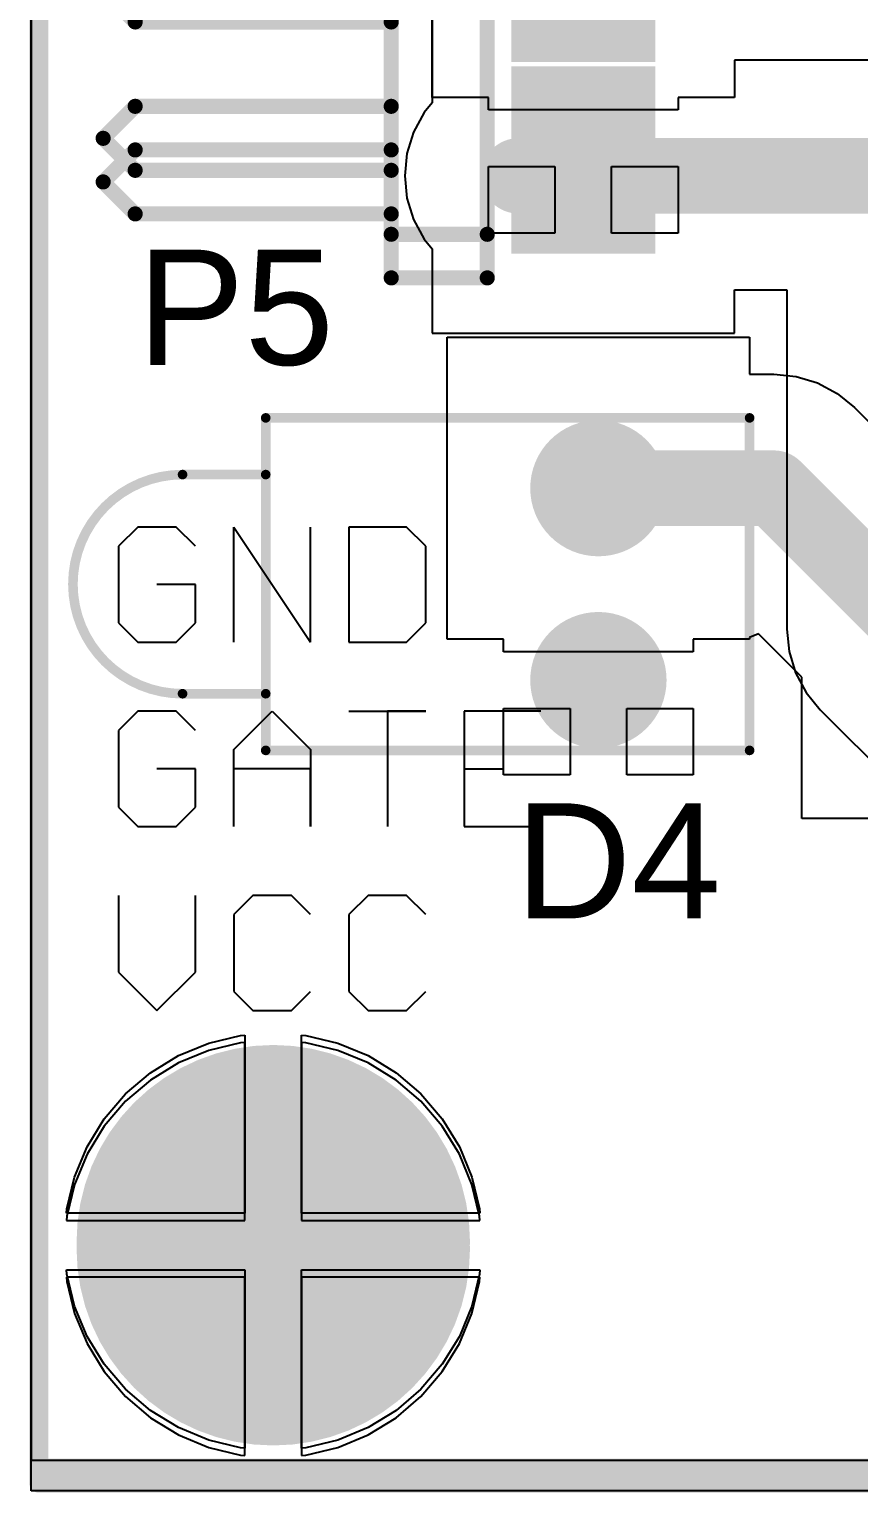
# Model space of a CAD drawing. Header units: millimetres. Extents: x 2158 to 2274, y 1137 to 1278.
# Drawn here: x 2158.13 to 2169.1, y 1136.71 to 1156.08 of the extents above; entities that cross this region are included whole.
import ezdxf

# ---------------------------------------------------------------- set-up
doc = ezdxf.new("R2010")
doc.units = ezdxf.units.MM
for name, color, linetype in [('1', 7, 'Continuous'), ('BottomLayer', 5, 'Continuous'), ('BottomSolder', 6, 'Continuous'), ('Mechanical13', 56, 'Continuous'), ('MultiLayer', 9, 'Continuous'), ('PadHoleLayer', 156, 'Continuous'), ('TopLayer', 1, 'Continuous'), ('TopOverlay', 40, 'Continuous'), ('TopSolder', 216, 'Continuous')]:
    doc.layers.add(name, color=color, linetype=linetype)
doc.styles.get("Standard").update_dxf_attribs({"font": 'arial.ttf'})

# ---------------------------------------------------------------- blocks, each defined once
blk = doc.blocks.new('HDR1X3H_16')
at = {"layer": 'BottomLayer'}
for points in [[(-0.85001862, -0.84999068), (0.8499779799999999, -0.84999068), (-0.85001862, 0.85000592), (0.8499779799999999, 0.85000592)], [(1.68998138, -0.84999068), (3.38997798, -0.84999068), (1.68998138, 0.85000592), (3.38997798, 0.85000592)], [(4.22998138, -0.84999068), (5.929977979999999, -0.84999068), (4.22998138, 0.85000592), (5.929977979999999, 0.85000592)]]:
    blk.add_solid(points, dxfattribs=at)
at = {"layer": 'BottomSolder'}
for points in [[(-0.95161862, -0.9515906799999999), (0.9515779799999999, -0.9515906799999999), (-0.95161862, 0.95160592), (0.9515779799999999, 0.95160592)], [(1.58838138, -0.9515906799999999), (3.49157798, -0.9515906799999999), (1.58838138, 0.95160592), (3.49157798, 0.95160592)], [(4.12838138, -0.9515906799999999), (6.03157798, -0.9515906799999999), (4.12838138, 0.95160592), (6.03157798, 0.95160592)]]:
    blk.add_solid(points, dxfattribs=at)
at = {"layer": 'MultiLayer'}
for points in [[(-0.85001862, -0.84999068), (0.8499779799999999, -0.84999068), (-0.85001862, 0.85000592), (0.8499779799999999, 0.85000592)], [(1.68998138, -0.84999068), (3.38997798, -0.84999068), (1.68998138, 0.85000592), (3.38997798, 0.85000592)], [(4.22998138, -0.84999068), (5.929977979999999, -0.84999068), (4.22998138, 0.85000592), (5.929977979999999, 0.85000592)]]:
    blk.add_solid(points, dxfattribs=at)
at = {"layer": 'PadHoleLayer', "const_width": 0.5999987999999999}
for points in [[(-0.30001972, 7.62e-06, 1), (0.29997908, 7.62e-06, 1)], [(2.23998028, 7.62e-06, 1), (2.83997908, 7.62e-06, 1)], [(4.779980279999999, 7.62e-06, 1), (5.37997908, 7.62e-06, 1)]]:
    blk.add_lwpolyline(points, format="xyb", close=True, dxfattribs=at)
at = {"layer": 'TopLayer'}
for points in [[(-0.85001862, -0.84999068), (0.8499779799999999, -0.84999068), (-0.85001862, 0.85000592), (0.8499779799999999, 0.85000592)], [(1.68998138, -0.84999068), (3.38997798, -0.84999068), (1.68998138, 0.85000592), (3.38997798, 0.85000592)], [(4.22998138, -0.84999068), (5.929977979999999, -0.84999068), (4.22998138, 0.85000592), (5.929977979999999, 0.85000592)]]:
    blk.add_solid(points, dxfattribs=at)
at = {"layer": 'TopOverlay', "const_width": 0.1999996}
for points in [[(-1.27002032, -2.53999238), (-1.27002032, -1.26999238)], [(6.34997968, -1.26999238), (-1.27002032, -1.26999238)], [(6.34997968, -2.53999238), (6.34997968, -1.26999238)], [(6.34997968, -2.53999238), (-1.27002032, -2.53999238)], [(-0.42333672, -5.926625179999999), (-0.42333672, -2.53999238)], [(0.42329608, -5.926625179999999), (0.42329608, -2.53999238)], [(2.11666328, -5.926625179999999), (2.11666328, -2.53999238)], [(2.96329608, -5.926625179999999), (2.96329608, -2.53999238)], [(4.65661248, -5.926625179999999), (4.65661248, -2.53999238)], [(5.503296079999999, -5.926625179999999), (5.503296079999999, -2.53999238)], [(-2.032e-05, -6.34999238), (-0.42333672, -5.926625179999999)], [(-2.032e-05, -6.34999238), (0.42329608, -5.926625179999999)], [(2.53997968, -6.34999238), (2.11666328, -5.926625179999999)], [(2.53997968, -6.34999238), (2.96329608, -5.926625179999999)], [(5.07997968, -6.34999238), (4.65661248, -5.926625179999999)], [(5.07997968, -6.34999238), (5.503296079999999, -5.926625179999999)]]:
    blk.add_lwpolyline(points, dxfattribs=at)
at = {"layer": 'TopOverlay', "const_width": 0.0999998}
for points in [[(-1.32002022, -1.26999238, 1), (-1.22002042, -1.26999238, 1)], [(-1.32002022, -1.26999238, 1), (-1.22002042, -1.26999238, 1)], [(6.299979779999999, -1.26999238, 1), (6.399979579999999, -1.26999238, 1)], [(6.299979779999999, -1.26999238, 1), (6.399979579999999, -1.26999238, 1)], [(-1.32002022, -2.53999238, 1), (-1.22002042, -2.53999238, 1)], [(-1.32002022, -2.53999238, 1), (-1.22002042, -2.53999238, 1)], [(-0.47333662, -2.53999238, 1), (-0.37333682, -2.53999238, 1)], [(0.37329618, -2.53999238, 1), (0.4732959799999999, -2.53999238, 1)], [(2.06666338, -2.53999238, 1), (2.16666318, -2.53999238, 1)], [(2.91329618, -2.53999238, 1), (3.01329598, -2.53999238, 1)], [(4.60661258, -2.53999238, 1), (4.70661238, -2.53999238, 1)], [(5.45329618, -2.53999238, 1), (5.55329598, -2.53999238, 1)], [(6.299979779999999, -2.53999238, 1), (6.399979579999999, -2.53999238, 1)], [(6.299979779999999, -2.53999238, 1), (6.399979579999999, -2.53999238, 1)], [(-0.47333662, -5.926625179999999, 1), (-0.37333682, -5.926625179999999, 1)], [(-0.47333662, -5.926625179999999, 1), (-0.37333682, -5.926625179999999, 1)], [(0.37329618, -5.926625179999999, 1), (0.4732959799999999, -5.926625179999999, 1)], [(0.37329618, -5.926625179999999, 1), (0.4732959799999999, -5.926625179999999, 1)], [(2.06666338, -5.926625179999999, 1), (2.16666318, -5.926625179999999, 1)], [(2.06666338, -5.926625179999999, 1), (2.16666318, -5.926625179999999, 1)], [(2.91329618, -5.926625179999999, 1), (3.01329598, -5.926625179999999, 1)], [(2.91329618, -5.926625179999999, 1), (3.01329598, -5.926625179999999, 1)], [(4.60661258, -5.926625179999999, 1), (4.70661238, -5.926625179999999, 1)], [(4.60661258, -5.926625179999999, 1), (4.70661238, -5.926625179999999, 1)], [(5.45329618, -5.926625179999999, 1), (5.55329598, -5.926625179999999, 1)], [(5.45329618, -5.926625179999999, 1), (5.55329598, -5.926625179999999, 1)], [(-0.05002022, -6.34999238, 1), (0.04997958, -6.34999238, 1)], [(-0.05002022, -6.34999238, 1), (0.04997958, -6.34999238, 1)], [(2.48997978, -6.34999238, 1), (2.58997958, -6.34999238, 1)], [(2.48997978, -6.34999238, 1), (2.58997958, -6.34999238, 1)], [(5.02997978, -6.34999238, 1), (5.12997958, -6.34999238, 1)], [(5.02997978, -6.34999238, 1), (5.12997958, -6.34999238, 1)]]:
    blk.add_lwpolyline(points, format="xyb", close=True, dxfattribs=at)
at = {"layer": 'TopSolder'}
for points in [[(-0.95161862, -0.9515906799999999), (0.9515779799999999, -0.9515906799999999), (-0.95161862, 0.95160592), (0.9515779799999999, 0.95160592)], [(1.58838138, -0.9515906799999999), (3.49157798, -0.9515906799999999), (1.58838138, 0.95160592), (3.49157798, 0.95160592)], [(4.12838138, -0.9515906799999999), (6.03157798, -0.9515906799999999), (4.12838138, 0.95160592), (6.03157798, 0.95160592)]]:
    blk.add_solid(points, dxfattribs=at)
blk = doc.blocks.new('LED_1_17')
at = {"layer": 'BottomLayer', "const_width": 0.7999984}
for points in [[(-0.40000682, 1.27001778, 1), (0.39999158, 1.27001778, 1)], [(-0.40000682, -1.26998222, 1), (0.39999158, -1.26998222, 1)]]:
    blk.add_lwpolyline(points, format="xyb", close=True, dxfattribs=at)
at = {"layer": 'BottomSolder', "const_width": 0.9015983999999999}
for points in [[(-0.45080682, 1.27001778, 1), (0.45079158, 1.27001778, 1)], [(-0.45080682, -1.26998222, 1), (0.45079158, -1.26998222, 1)]]:
    blk.add_lwpolyline(points, format="xyb", close=True, dxfattribs=at)
at = {"layer": 'MultiLayer', "const_width": 0.7999984}
for points in [[(-0.40000682, 1.27001778, 1), (0.39999158, 1.27001778, 1)], [(-0.40000682, -1.26998222, 1), (0.39999158, -1.26998222, 1)]]:
    blk.add_lwpolyline(points, format="xyb", close=True, dxfattribs=at)
at = {"layer": 'PadHoleLayer', "const_width": 0.3999992}
for points in [[(-0.20000722, 1.27001778, 1), (0.19999198, 1.27001778, 1)], [(-0.20000722, -1.26998222, 1), (0.19999198, -1.26998222, 1)]]:
    blk.add_lwpolyline(points, format="xyb", close=True, dxfattribs=at)
at = {"layer": 'TopLayer', "const_width": 0.7999984}
for points in [[(-0.40000682, 1.27001778, 1), (0.39999158, 1.27001778, 1)], [(-0.40000682, -1.26998222, 1), (0.39999158, -1.26998222, 1)]]:
    blk.add_lwpolyline(points, format="xyb", close=True, dxfattribs=at)
at = {"layer": 'TopOverlay', "const_width": 0.127}
for points in [[(-2.00000362, 2.20001338), (-2.00000362, -2.19997782)], [(4.39998358, 2.20001338), (-2.00000362, 2.20001338)], [(4.39998358, 2.20001338), (4.39998358, -2.19997782)], [(5.50000678, 1.45000218), (4.39998358, 1.45000218)], [(5.50000678, -1.45001742), (4.39998358, -1.45001742)], [(4.39998358, -2.19997782), (-2.00000362, -2.19997782)]]:
    blk.add_lwpolyline(points, dxfattribs=at)
at = {"layer": 'TopOverlay', "const_width": 0.0635}
for points in [[(-2.03175362, 2.20001338, 1), (-1.96825362, 2.20001338, 1)], [(-2.03175362, 2.20001338, 1), (-1.96825362, 2.20001338, 1)], [(4.36823358, 2.20001338, 1), (4.43173358, 2.20001338, 1)], [(4.36823358, 2.20001338, 1), (4.43173358, 2.20001338, 1)], [(4.36823358, 1.45000218, 1), (4.43173358, 1.45000218, 1)], [(5.46824916, 1.44999964, 1), (5.531749159999999, 1.44999964, 1)], [(5.46825678, 1.45000218, 1), (5.531756779999999, 1.45000218, 1)], [(4.36823358, -1.45001742, 1), (4.43173358, -1.45001742, 1)], [(5.46824916, -1.44999964, 1), (5.531749159999999, -1.44999964, 1)], [(5.46825678, -1.45001742, 1), (5.531756779999999, -1.45001742, 1)], [(-2.03175362, -2.19997782, 1), (-1.96825362, -2.19997782, 1)], [(-2.03175362, -2.19997782, 1), (-1.96825362, -2.19997782, 1)], [(4.36823358, -2.19997782, 1), (4.43173358, -2.19997782, 1)], [(4.36823358, -2.19997782, 1), (4.43173358, -2.19997782, 1)]]:
    blk.add_lwpolyline(points, format="xyb", close=True, dxfattribs=at)
at = {"layer": 'TopOverlay', "const_width": 0.127}
blk.add_lwpolyline([(5.49999916, 1.44999964, -0.9999999999999999), (5.49999916, -1.44999964)], format="xyb", dxfattribs=at)
at = {"layer": 'TopSolder', "const_width": 0.9015983999999999}
for points in [[(-0.45080682, 1.27001778, 1), (0.45079158, 1.27001778, 1)], [(-0.45080682, -1.26998222, 1), (0.45079158, -1.26998222, 1)]]:
    blk.add_lwpolyline(points, format="xyb", close=True, dxfattribs=at)

msp = doc.modelspace()

# ---------------------------------------------------------------- linework, layer by layer
at = {"layer": '1'}
for p, q in [((2158.160776523062, 1177.034182337791), (2158.160776523062, 1137.141181097791)), ((2163.460781163062, 1155.174160017791), (2163.460781163062, 1157.714160017791)), ((2169.520763963062, 1155.666904777791), (2167.460783323062, 1155.666904777791)), ((2167.460783323062, 1155.666904777791), (2167.460783323062, 1155.174160017791)), ((2164.206781703062, 1155.174160017791), (2163.460781163062, 1155.174160017791)), ((2164.206781703062, 1155.009161617791), (2164.206781703062, 1155.174160017791)), ((2167.460783323062, 1155.174160017791), (2166.714782783062, 1155.174160017791)), ((2166.714782783062, 1155.174160017791), (2166.714782783062, 1155.009161617791)), ((2165.460782243062, 1155.009161617791), (2164.206781703062, 1155.009161617791)), ((2166.714782783062, 1155.009161617791), (2165.460782243062, 1155.009161617791)), ((2164.206781703062, 1153.380160557791), (2164.206781703062, 1154.259160577791)), ((2164.206781703062, 1154.259160577791), (2165.085781723062, 1154.259160577791)), ((2165.085781723062, 1154.259160577791), (2165.085781723062, 1153.380160557791)), ((2165.835782763062, 1153.380160557791), (2165.835782763062, 1154.259160577791)), ((2165.835782763062, 1154.259160577791), (2166.714782783062, 1154.259160577791)), ((2166.714782783062, 1154.259160577791), (2166.714782783062, 1153.380160557791)), ((2165.085781723062, 1153.380160557791), (2164.206781703062, 1153.380160557791)), ((2166.714782783062, 1153.380160557791), (2165.835782763062, 1153.380160557791)), ((2163.660780763062, 1148.004197217791), (2163.660780763062, 1152.004199377791)), ((2163.660780763062, 1152.004199377791), (2167.660782923062, 1152.004199377791)), ((2167.660782923062, 1152.004199377791), (2167.660782923062, 1151.511454617791)), ((2167.660782923062, 1151.511454617791), (2167.980767043062, 1151.511454617791)), ((2167.980767043062, 1151.511454617791), (2168.274817763062, 1151.482493537791)), ((2168.274817763062, 1151.482493537791), (2168.557570563062, 1151.396722817791)), ((2168.557570563062, 1151.396722817791), (2168.818154243062, 1151.257436837791)), ((2168.818154243062, 1151.257436837791), (2169.046558663062, 1151.069989917791)), ((2169.046558663062, 1151.069989917791), (2170.482372403062, 1149.634176177791)), ((2164.406781303062, 1148.004197217791), (2163.660780763062, 1148.004197217791)), ((2164.406781303062, 1147.839198817791), (2164.406781303062, 1148.004197217791)), ((2167.660782923062, 1148.004197217791), (2166.914782383062, 1148.004197217791)), ((2166.914782383062, 1148.004197217791), (2166.914782383062, 1147.839198817791)), ((2167.778115683062, 1148.075266417791), (2167.660782923062, 1148.026663517791)), ((2167.660782923062, 1148.026663517791), (2167.660782923062, 1148.004197217791)), ((2168.350789163062, 1147.502592937791), (2167.778115683062, 1148.075266417791)), ((2166.914782383062, 1147.839198817791), (2164.406781303062, 1147.839198817791)), ((2168.350789163062, 1145.634174017791), (2168.350789163062, 1147.502592937791)), ((2164.406781303062, 1146.210197757791), (2164.406781303062, 1147.089197777791)), ((2164.406781303062, 1147.089197777791), (2165.285781323062, 1147.089197777791)), ((2165.285781323062, 1147.089197777791), (2165.285781323062, 1146.210197757791)), ((2166.035782363062, 1146.210197757791), (2166.035782363062, 1147.089197777791)), ((2166.035782363062, 1147.089197777791), (2166.914782383062, 1147.089197777791)), ((2166.914782383062, 1147.089197777791), (2166.914782383062, 1146.210197757791)), ((2165.285781323062, 1146.210197757791), (2164.406781303062, 1146.210197757791)), ((2166.914782383062, 1146.210197757791), (2166.035782363062, 1146.210197757791)), ((2172.350791323062, 1145.634174017791), (2168.350789163062, 1145.634174017791)), ((2160.106609563062, 1142.495610317791), (2160.507101523062, 1142.661500257791)), ((2160.507101523062, 1142.661500257791), (2160.928611983062, 1142.762696397791)), ((2160.928611983062, 1142.762696397791), (2160.985764523062, 1142.767194737791)), ((2160.985764523062, 1142.767194737791), (2160.985764523062, 1140.409190817791)), ((2161.735765563062, 1140.409190817791), (2161.735765563062, 1142.767194737791)), ((2161.735765563062, 1142.767194737791), (2161.792918103062, 1142.762696397791)), ((2161.792918103062, 1142.762696397791), (2162.214428563062, 1142.661500257791)), ((2162.214428563062, 1142.661500257791), (2162.614920523062, 1142.495610317791)), ((2159.736998923062, 1142.269113437791), (2160.106609563062, 1142.495610317791)), ((2162.614920523062, 1142.495610317791), (2162.984531163062, 1142.269113437791)), ((2159.407370423062, 1141.987584917791), (2159.736998923062, 1142.269113437791)), ((2162.984531163062, 1142.269113437791), (2163.314159663062, 1141.987584917791)), ((2159.125841903062, 1141.657956417791), (2159.407370423062, 1141.987584917791)), ((2163.314159663062, 1141.987584917791), (2163.595688183062, 1141.657956417791)), ((2158.899345023062, 1141.288345777791), (2159.125841903062, 1141.657956417791)), ((2163.595688183062, 1141.657956417791), (2163.822185063062, 1141.288345777791)), ((2158.733455083062, 1140.887853817791), (2158.899345023062, 1141.288345777791)), ((2163.822185063062, 1141.288345777791), (2163.988075003062, 1140.887853817791)), ((2158.632258943062, 1140.466343357791), (2158.733455083062, 1140.887853817791)), ((2163.988075003062, 1140.887853817791), (2164.089271143062, 1140.466343357791)), ((2158.627760603062, 1140.409190817791), (2158.632258943062, 1140.466343357791)), ((2160.985764523062, 1140.409190817791), (2158.627760603062, 1140.409190817791)), ((2164.093769483062, 1140.409190817791), (2161.735765563062, 1140.409190817791)), ((2164.089271143062, 1140.466343357791), (2164.093769483062, 1140.409190817791)), ((2158.632258943062, 1139.602037237791), (2158.627760603062, 1139.659189777791)), ((2158.627760603062, 1139.659189777791), (2160.985764523062, 1139.659189777791)), ((2158.733455083062, 1139.180526777791), (2158.632258943062, 1139.602037237791)), ((2160.985764523062, 1139.659189777791), (2160.985764523062, 1137.301185857791)), ((2161.735765563062, 1137.301185857791), (2161.735765563062, 1139.659189777791)), ((2161.735765563062, 1139.659189777791), (2164.093769483062, 1139.659189777791)), ((2164.089271143062, 1139.602037237791), (2163.988075003062, 1139.180526777791)), ((2164.093769483062, 1139.659189777791), (2164.089271143062, 1139.602037237791)), ((2158.899345023062, 1138.780034817791), (2158.733455083062, 1139.180526777791)), ((2163.988075003062, 1139.180526777791), (2163.822185063062, 1138.780034817791)), ((2159.125841903062, 1138.410424177791), (2158.899345023062, 1138.780034817791)), ((2163.822185063062, 1138.780034817791), (2163.595688183062, 1138.410424177791)), ((2159.407370423062, 1138.080795677791), (2159.125841903062, 1138.410424177791)), ((2163.595688183062, 1138.410424177791), (2163.314159663062, 1138.080795677791)), ((2159.736998923062, 1137.799267157791), (2159.407370423062, 1138.080795677791)), ((2163.314159663062, 1138.080795677791), (2162.984531163062, 1137.799267157791)), ((2160.106609563062, 1137.572770277791), (2159.736998923062, 1137.799267157791)), ((2162.984531163062, 1137.799267157791), (2162.614920523062, 1137.572770277791)), ((2160.507101523062, 1137.406880337791), (2160.106609563062, 1137.572770277791)), ((2162.614920523062, 1137.572770277791), (2162.214428563062, 1137.406880337791)), ((2160.928611983062, 1137.305684197791), (2160.507101523062, 1137.406880337791)), ((2160.985764523062, 1137.301185857791), (2160.928611983062, 1137.305684197791)), ((2161.792918103062, 1137.305684197791), (2161.735765563062, 1137.301185857791)), ((2162.214428563062, 1137.406880337791), (2161.792918103062, 1137.305684197791)), ((2158.160776523062, 1137.141181097791), (2192.060774763062, 1137.141181097791))]:
    msp.add_line(p, q, dxfattribs=at)
for points, const_width in [([(2158.260776323062, 1176.934182537791), (2158.260776323062, 1137.034181057791)], 0.254), ([(2165.660781843062, 1150.004198297791), (2167.980767043062, 1150.004198297791)], 1.00000054), ([(2167.980767043062, 1150.004198297791), (2170.350790243062, 1147.634175097791)], 1.00000054), ([(2158.260776323062, 1137.034181057791), (2273.660776663062, 1137.034181057791)], 0.254)]:
    msp.add_lwpolyline(points, dxfattribs=dict(at, const_width=const_width))
for points, const_width in [([(2165.410782343062, 1150.004198297791, -1), (2165.910781343062, 1150.004198297791, -1)], 0.499999), ([(2167.730767543062, 1150.004198297791, -1), (2168.230766543062, 1150.004198297791, -1)], 0.499999), ([(2167.730767543062, 1150.004198297791, -1), (2168.230766543062, 1150.004198297791, -1)], 0.499999), ([(2160.059965003062, 1140.034190297791, -1), (2162.661565083062, 1140.034190297791, -1)], 2.60160008), ([(2160.059965003062, 1140.034190297791, -1), (2162.661565083062, 1140.034190297791, -1)], 2.60160008), ([(2160.110765003062, 1140.034190297791, -1), (2162.610765083062, 1140.034190297791, -1)], 2.50000008), ([(2160.110765003062, 1140.034190297791, -1), (2162.610765083062, 1140.034190297791, -1)], 2.50000008), ([(2160.110765003062, 1140.034190297791, -1), (2162.610765083062, 1140.034190297791, -1)], 2.50000008), ([(2158.197276323062, 1137.034181057791, -1), (2158.324276323062, 1137.034181057791, -1)], 0.127), ([(2158.197276323062, 1137.034181057791, -1), (2158.324276323062, 1137.034181057791, -1)], 0.127)]:
    msp.add_lwpolyline(points, format="xyb", close=True, dxfattribs=dict(at, const_width=const_width))
at = {"layer": 'BottomLayer'}
for p, q in [((2158.160776523062, 1136.737325035554), (2158.160776523062, 1176.630326275555)), ((2163.460781163062, 1158.597347355555), (2163.460781163062, 1156.057347355555)), ((2163.460781163062, 1156.057347355555), (2163.460781163062, 1155.104369835555)), ((2163.460781163062, 1155.104369835555), (2163.354357703062, 1154.974692675554)), ((2163.354357703062, 1154.974692675554), (2163.215071723062, 1154.714106455555)), ((2163.215071723062, 1154.714106455555), (2163.129301003062, 1154.431356195555)), ((2163.129301003062, 1154.431356195555), (2163.100339923062, 1154.137305475555)), ((2163.100339923062, 1154.137305475555), (2163.129301003062, 1153.843254755555)), ((2163.129301003062, 1153.843254755555), (2163.215071723062, 1153.560504495555)), ((2163.215071723062, 1153.560504495555), (2163.354357703062, 1153.299918275555)), ((2163.354357703062, 1153.299918275555), (2163.460781163062, 1153.170241115555)), ((2163.460781163062, 1153.170241115555), (2163.460781163062, 1152.057345195554)), ((2167.460783323062, 1152.057345195554), (2167.460783323062, 1152.630049155555)), ((2167.460783323062, 1152.630049155555), (2168.153520063062, 1152.630049155555)), ((2168.153520063062, 1152.630049155555), (2168.153520063062, 1148.137325095555)), ((2163.460781163062, 1152.057345195554), (2167.460783323062, 1152.057345195554)), ((2168.153520063062, 1148.137325095555), (2168.182481143062, 1147.843274375555)), ((2168.182481143062, 1147.843274375555), (2168.268251863062, 1147.560521575555)), ((2168.268251863062, 1147.560521575555), (2168.407537843062, 1147.299937895555)), ((2168.407537843062, 1147.299937895555), (2168.594984763062, 1147.071533475555)), ((2168.594984763062, 1147.071533475555), (2173.394970083062, 1142.271550695555)), ((2160.928611983062, 1142.665839975554), (2160.507101523062, 1142.564643835555)), ((2160.985764523062, 1142.670338315555), (2160.928611983062, 1142.665839975554)), ((2160.985764523062, 1140.312334395555), (2160.985764523062, 1142.670338315555)), ((2161.792918103062, 1142.665839975554), (2161.735765563062, 1142.670338315555)), ((2161.735765563062, 1142.670338315555), (2161.735765563062, 1140.312334395555)), ((2162.214428563062, 1142.564643835555), (2161.792918103062, 1142.665839975554)), ((2160.507101523062, 1142.564643835555), (2160.106609563062, 1142.398753895555)), ((2162.614920523062, 1142.398753895555), (2162.214428563062, 1142.564643835555)), ((2160.106609563062, 1142.398753895555), (2159.736998923062, 1142.172257015555)), ((2162.984531163062, 1142.172257015555), (2162.614920523062, 1142.398753895555)), ((2159.736998923062, 1142.172257015555), (2159.407370423062, 1141.890728495555)), ((2163.314159663062, 1141.890728495555), (2162.984531163062, 1142.172257015555)), ((2159.407370423062, 1141.890728495555), (2159.125841903062, 1141.561099995555)), ((2163.595688183062, 1141.561099995555), (2163.314159663062, 1141.890728495555)), ((2159.125841903062, 1141.561099995555), (2158.899345023062, 1141.191489355554)), ((2163.822185063062, 1141.191489355554), (2163.595688183062, 1141.561099995555)), ((2158.899345023062, 1141.191489355554), (2158.733455083062, 1140.790997395555)), ((2163.988075003062, 1140.790997395555), (2163.822185063062, 1141.191489355554)), ((2158.733455083062, 1140.790997395555), (2158.632258943062, 1140.369486935555)), ((2164.089271143062, 1140.369486935555), (2163.988075003062, 1140.790997395555)), ((2158.632258943062, 1140.369486935555), (2158.627760603062, 1140.312334395555)), ((2164.093769483062, 1140.312334395555), (2164.089271143062, 1140.369486935555)), ((2158.627760603062, 1140.312334395555), (2160.985764523062, 1140.312334395555)), ((2161.735765563062, 1140.312334395555), (2164.093769483062, 1140.312334395555)), ((2160.985764523062, 1139.562333355555), (2158.627760603062, 1139.562333355555)), ((2158.627760603062, 1139.562333355555), (2158.632258943062, 1139.505180815554)), ((2160.985764523062, 1137.204329435555), (2160.985764523062, 1139.562333355555)), ((2164.093769483062, 1139.562333355555), (2161.735765563062, 1139.562333355555)), ((2161.735765563062, 1139.562333355555), (2161.735765563062, 1137.204329435555)), ((2164.089271143062, 1139.505180815554), (2164.093769483062, 1139.562333355555)), ((2158.632258943062, 1139.505180815554), (2158.733455083062, 1139.083670355555)), ((2163.988075003062, 1139.083670355555), (2164.089271143062, 1139.505180815554)), ((2158.733455083062, 1139.083670355555), (2158.899345023062, 1138.683178395554)), ((2163.822185063062, 1138.683178395554), (2163.988075003062, 1139.083670355555)), ((2158.899345023062, 1138.683178395554), (2159.125841903062, 1138.313567755554)), ((2163.595688183062, 1138.313567755554), (2163.822185063062, 1138.683178395554)), ((2159.125841903062, 1138.313567755554), (2159.407370423062, 1137.983939255555)), ((2163.314159663062, 1137.983939255555), (2163.595688183062, 1138.313567755554)), ((2159.407370423062, 1137.983939255555), (2159.736998923062, 1137.702410735555)), ((2162.984531163062, 1137.702410735555), (2163.314159663062, 1137.983939255555)), ((2159.736998923062, 1137.702410735555), (2160.106609563062, 1137.475913855555)), ((2162.614920523062, 1137.475913855555), (2162.984531163062, 1137.702410735555)), ((2160.106609563062, 1137.475913855555), (2160.507101523062, 1137.310023915555)), ((2162.214428563062, 1137.310023915555), (2162.614920523062, 1137.475913855555)), ((2160.507101523062, 1137.310023915555), (2160.928611983062, 1137.208827775554)), ((2161.792918103062, 1137.208827775554), (2162.214428563062, 1137.310023915555)), ((2160.928611983062, 1137.208827775554), (2160.985764523062, 1137.204329435555)), ((2161.735765563062, 1137.204329435555), (2161.792918103062, 1137.208827775554)), ((2203.060775623062, 1136.737325035554), (2158.160776523062, 1136.737325035554))]:
    msp.add_line(p, q, dxfattribs=at)
at = {"layer": 'BottomLayer', "const_width": 1.00000054}
for points in [[(2164.607596243062, 1154.137305475555), (2165.540741443062, 1154.137305475555)], [(2165.460782243062, 1154.057346275555), (2165.540741443062, 1154.137305475555)], [(2165.540741443062, 1154.137305475555), (2169.660776383062, 1154.137305475555)]]:
    msp.add_lwpolyline(points, dxfattribs=at)
at = {"layer": 'BottomLayer'}
for points, const_width in [([(2164.357596743062, 1154.137305475555, 1), (2164.857595743062, 1154.137305475555, 1)], 0.499999), ([(2165.210782743062, 1154.057346275555, 1), (2165.710781743062, 1154.057346275555, 1)], 0.499999), ([(2165.290741943062, 1154.137305475555, 1), (2165.790740943062, 1154.137305475555, 1)], 0.499999), ([(2165.290741943062, 1154.137305475555, 1), (2165.790740943062, 1154.137305475555, 1)], 0.499999), ([(2165.290741943062, 1154.137305475555, 1), (2165.790740943062, 1154.137305475555, 1)], 0.499999), ([(2160.110765003062, 1139.937333875554, 1), (2162.610765083062, 1139.937333875554, 1)], 2.50000008)]:
    msp.add_lwpolyline(points, format="xyb", close=True, dxfattribs=dict(at, const_width=const_width))
at = {"layer": 'BottomSolder', "const_width": 2.60160008}
msp.add_lwpolyline([(2160.059965003062, 1139.937333875554, 1), (2162.661565083062, 1139.937333875554, 1)], format="xyb", close=True, dxfattribs=at)
at = {"layer": 'Mechanical13', "const_width": 0.254}
for points in [[(2158.260776323062, 1136.837324835555), (2158.260776323062, 1176.737326315555)], [(2158.260776323062, 1136.837324835555), (2158.260778863062, 1136.837327375555)], [(2158.260778863062, 1136.837327375555), (2273.660776663062, 1136.837327375555)]]:
    msp.add_lwpolyline(points, dxfattribs=at)
at = {"layer": 'Mechanical13', "const_width": 0.127}
for points in [[(2158.197276323062, 1136.837324835555, 1), (2158.324276323062, 1136.837324835555, 1)], [(2158.197276323062, 1136.837324835555, 1), (2158.324276323062, 1136.837324835555, 1)], [(2158.197278863062, 1136.837327375555, 1), (2158.324278863062, 1136.837327375555, 1)], [(2158.197278863062, 1136.837327375555, 1), (2158.324278863062, 1136.837327375555, 1)]]:
    msp.add_lwpolyline(points, format="xyb", close=True, dxfattribs=at)
at = {"layer": 'MultiLayer', "const_width": 2.50000008}
msp.add_lwpolyline([(2160.110765003062, 1139.937333875554, 1), (2162.610765083062, 1139.937333875554, 1)], format="xyb", close=True, dxfattribs=at)
at = {"layer": 'TopLayer', "const_width": 2.50000008}
msp.add_lwpolyline([(2160.110765003062, 1139.937333875554, 1), (2162.610765083062, 1139.937333875554, 1)], format="xyb", close=True, dxfattribs=at)
at = {"layer": 'TopOverlay'}
for p, q in [((2159.568693443062, 1149.490449135555), (2159.314774723062, 1149.236530415555)), ((2160.076528343062, 1149.490449135555), (2159.568693443062, 1149.490449135555)), ((2160.330447063062, 1149.236530415555), (2160.076528343062, 1149.490449135555)), ((2160.838281963062, 1147.966941895555), (2160.838281963062, 1149.490449135555)), ((2160.838281963062, 1149.490449135555), (2161.853954303062, 1147.966941895555)), ((2161.853954303062, 1147.966941895555), (2161.853954303062, 1149.490449135555)), ((2162.361789203062, 1149.490449135555), (2162.361789203062, 1147.966941895555)), ((2163.123542823062, 1149.490449135555), (2162.361789203062, 1149.490449135555)), ((2163.377461543062, 1149.236530415555), (2163.123542823062, 1149.490449135555)), ((2159.314774723062, 1149.236530415555), (2159.314774723062, 1148.220860615555)), ((2163.377461543062, 1148.220860615555), (2163.377461543062, 1149.236530415555)), ((2160.330447063062, 1148.728695515555), (2159.822609623062, 1148.728695515555)), ((2160.330447063062, 1148.220860615555), (2160.330447063062, 1148.728695515555)), ((2159.314774723062, 1148.220860615555), (2159.568693443062, 1147.966941895555)), ((2160.076528343062, 1147.966941895555), (2160.330447063062, 1148.220860615555)), ((2163.123542823062, 1147.966941895555), (2163.377461543062, 1148.220860615555)), ((2159.568693443062, 1147.966941895555), (2160.076528343062, 1147.966941895555)), ((2162.361789203062, 1147.966941895555), (2163.123542823062, 1147.966941895555)), ((2159.568693443062, 1147.052640955555), (2159.314774723062, 1146.798722235555)), ((2160.076528343062, 1147.052640955555), (2159.568693443062, 1147.052640955555)), ((2160.330447063062, 1146.798722235555), (2160.076528343062, 1147.052640955555)), ((2160.838281963062, 1146.544806055555), (2161.346116863062, 1147.052640955555)), ((2161.346116863062, 1147.052640955555), (2161.853954303062, 1146.544806055555)), ((2162.361789203062, 1147.052640955555), (2163.377461543062, 1147.052640955555)), ((2163.377461543062, 1147.052640955555), (2162.869624103062, 1147.052640955555)), ((2162.869624103062, 1147.052640955555), (2162.869624103062, 1145.529133715555)), ((2164.900968783062, 1147.052640955555), (2163.885296443062, 1147.052640955555)), ((2163.885296443062, 1147.052640955555), (2163.885296443062, 1145.529133715555)), ((2159.314774723062, 1146.798722235555), (2159.314774723062, 1145.783052435555)), ((2160.838281963062, 1145.529133715555), (2160.838281963062, 1146.544806055555)), ((2161.853954303062, 1146.544806055555), (2161.853954303062, 1145.529133715555)), ((2160.330447063062, 1146.290887335555), (2159.822609623062, 1146.290887335555)), ((2160.330447063062, 1145.783052435555), (2160.330447063062, 1146.290887335555)), ((2161.853954303062, 1146.290887335555), (2160.838281963062, 1146.290887335555)), ((2161.853954303062, 1145.529133715555), (2161.853954303062, 1146.290887335555)), ((2163.885296443062, 1146.290887335555), (2164.393131343062, 1146.290887335555)), ((2159.314774723062, 1145.783052435555), (2159.568693443062, 1145.529133715555)), ((2160.076528343062, 1145.529133715555), (2160.330447063062, 1145.783052435555)), ((2159.568693443062, 1145.529133715555), (2160.076528343062, 1145.529133715555)), ((2163.885296443062, 1145.529133715555), (2164.900968783062, 1145.529133715555)), ((2159.314774723062, 1144.614832775555), (2159.314774723062, 1143.599160435554)), ((2160.330447063062, 1143.599160435554), (2160.330447063062, 1144.614832775555)), ((2161.092200683062, 1144.614832775555), (2160.838281963062, 1144.360914055555)), ((2161.600035583062, 1144.614832775555), (2161.092200683062, 1144.614832775555)), ((2161.853954303062, 1144.360914055555), (2161.600035583062, 1144.614832775555)), ((2162.615707923062, 1144.614832775555), (2162.361789203062, 1144.360914055555)), ((2163.123542823062, 1144.614832775555), (2162.615707923062, 1144.614832775555)), ((2163.377461543062, 1144.360914055555), (2163.123542823062, 1144.614832775555)), ((2160.838281963062, 1144.360914055555), (2160.838281963062, 1143.345244255554)), ((2162.361789203062, 1144.360914055555), (2162.361789203062, 1143.345244255554)), ((2159.314774723062, 1143.599160435554), (2159.822609623062, 1143.091325535555)), ((2159.822609623062, 1143.091325535555), (2160.330447063062, 1143.599160435554)), ((2160.838281963062, 1143.345244255554), (2161.092200683062, 1143.091325535555)), ((2161.600035583062, 1143.091325535555), (2161.853954303062, 1143.345244255554)), ((2162.361789203062, 1143.345244255554), (2162.615707923062, 1143.091325535555)), ((2163.123542823062, 1143.091325535555), (2163.377461543062, 1143.345244255554)), ((2161.092200683062, 1143.091325535555), (2161.600035583062, 1143.091325535555)), ((2162.615707923062, 1143.091325535555), (2163.123542823062, 1143.091325535555))]:
    msp.add_line(p, q, dxfattribs=at)
at = {"layer": 'TopSolder', "const_width": 2.60160008}
msp.add_lwpolyline([(2160.059965003062, 1139.937333875554, 1), (2162.661565083062, 1139.937333875554, 1)], format="xyb", close=True, dxfattribs=at)

# ---------------------------------------------------------------- block references
at = {"rotation": 270}
msp.add_blockref('HDR1X3H_16', (2165.460774623062, 1159.137325955555), dxfattribs=at)
at = {"layer": '1', "xscale": -1, "rotation": 270}
msp.add_blockref('HDR1X3H_16', (2165.460774623062, 1154.634181417791), dxfattribs=at)
at = {"layer": '1', "xscale": -1}
msp.add_blockref('LED_1_17', (2165.660774223062, 1148.734180517791), dxfattribs=at)

# ---------------------------------------------------------------- texts
at = {"layer": '1'}
for s, p in [('P5', (2159.560776263062, 1151.636170963739)), ('D4', (2164.560773883062, 1144.310181237791))]:
    msp.add_text(s, height=1.524, dxfattribs=at).set_placement(p)

doc.saveas('drawing.dxf')
